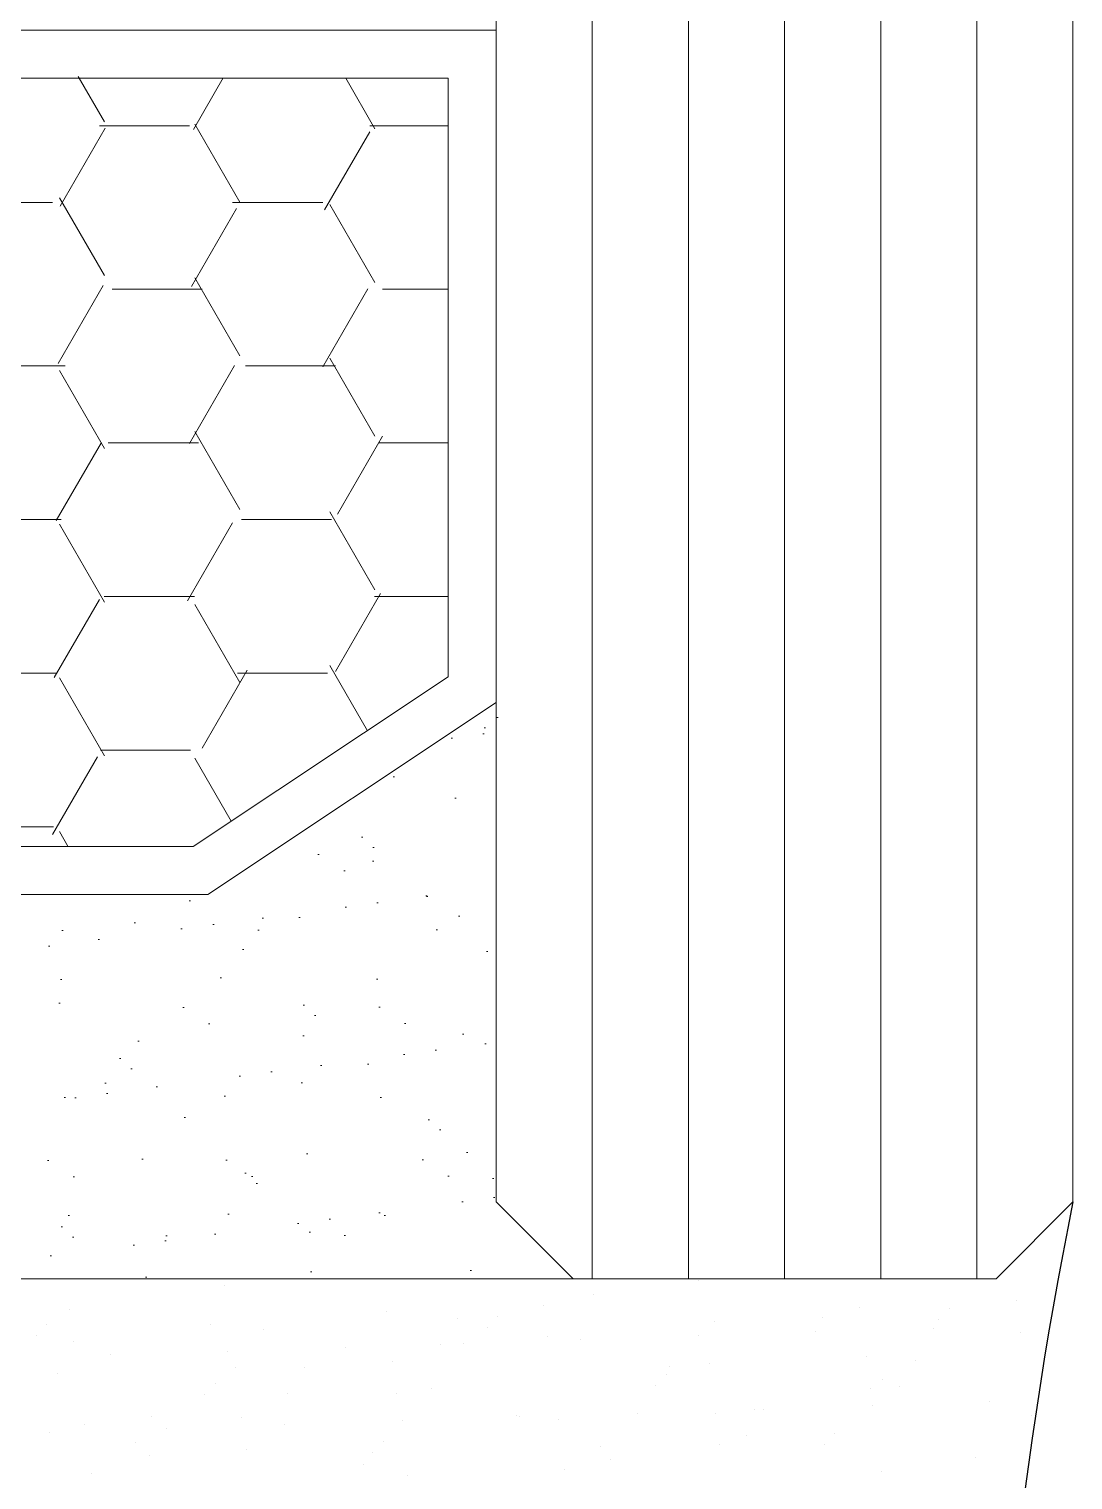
# Model space of a CAD drawing. Header units: millimetres. Extents: x 182 to 305, y 81 to 164.
# Drawn here: x 261.21183 to 261.22269, y 108.83567 to 108.85077 of the extents above; entities that cross this region are included whole.
import ezdxf

# ---------------------------------------------------------------- set-up
doc = ezdxf.new("R2010")
doc.units = ezdxf.units.MM
doc.layers.add('Cascio-Silicona', color=7, linetype='Continuous')
doc.layers.add('Cascio-vidrio', color=7, linetype='Continuous', lineweight=9)
pattern_1 = [(37.5, (260.9542232473177, 108.5426177888876), (-3.99971169142e-05, 0.0012234209744477), [0, -0.0009651115535662, 0, -0.0010794010796464, 0, -0.0010317804437796]), (7.499999999999977, (260.9542232473177, 108.5426177888876), (0.0011237052272935, 0.0017918985351346), [0, -0.0005206522854765, 0, -0.0008698702818327, 0, -0.0003333444510673]), (327.4999999999999, (260.9534422688885, 108.5426177888876), (0.0019772997184592, 3.5926324541e-06), [0, -0.0003174709057784, 0, -0.0011428952608021, 0, -0.0014921132571582]), (317.5, (260.9534422688885, 108.5426177888876), (0.0019087162092857, 0.0005572722376301), [0, -0.0001587354528892, 0, -0.0007492313376369, 0, -0.0008571714456015])]
pattern_2 = [(360, (262.442974889811, 116.7885657495935), (0.0014061211377978, -0.0008118244138732), [0.0009374140918652, -0.0018748281837304]), (240, (262.442974889811, 116.7885657495935), (-0.0014061211347255, -0.0008118244191946), [0.0009374140918652, -0.0018748281837304]), (300, (262.442974889811, 116.7885657495935), (3.0723e-12, -0.0016236488330678), [-0.0018748281837304, 0.0009374140918652])]

msp = doc.modelspace()

# ---------------------------------------------------------------- hatches: boundary and pattern name
at = {"layer": 'Cascio-vidrio', "lineweight": 5}
h = msp.add_hatch(dxfattribs=at)
h.set_pattern_fill('HONEY', color=252, scale=0.007499, angle=180, style=0)
h.set_pattern_definition(pattern_2)
h.paths.add_polyline_path([(261.2078465539525, 108.8422626348329), (261.21354325625, 108.8422626348329), (261.2161944011168, 108.8440300647635), (261.2161944011168, 108.8502619017672), (261.2051954091003, 108.8502619017672), (261.2051954091003, 108.8440300647635)])
h = msp.add_hatch(dxfattribs=at)
h.set_pattern_fill('HONEY', color=252, scale=0.007499, angle=180, style=0)
h.set_pattern_definition(pattern_2)
h.paths.add_polyline_path([(261.2078465539525, 108.8422626348329), (261.21354325625, 108.8422626348329), (261.2161944011168, 108.8440300647635), (261.2161944011168, 108.8502619017672), (261.2051954091003, 108.8502619017672), (261.2051954091003, 108.8440300647635)])
h = msp.add_hatch(dxfattribs=at)
h.set_pattern_fill('AR-SAND', color=252, scale=2.5e-05, angle=180, style=0)
h.set_pattern_definition(pattern_1)
h.paths.add_polyline_path([(261.2166943552875, 108.8437624973885), (261.2166943552875, 108.837763047195), (261.2046954549151, 108.837763047195), (261.2046954549151, 108.8437624973885), (261.2076951800118, 108.8417626806477), (261.2136946302053, 108.8417626806477)])
h = msp.add_hatch(dxfattribs=at)
h.set_pattern_fill('AR-SAND', color=252, scale=2.5e-05, angle=180, style=0)
h.set_pattern_definition(pattern_1)
h.paths.add_polyline_path([(261.2166943552875, 108.8437624973885), (261.2166943552875, 108.837763047195), (261.2046954549151, 108.837763047195), (261.2046954549151, 108.8437624973885), (261.2076951800118, 108.8417626806477), (261.2136946302053, 108.8417626806477)])

# ---------------------------------------------------------------- linework, layer by layer
at = {"layer": 'Cascio-Silicona', "color": 252, "linetype": 'Continuous', "ltscale": 0.8}
for p, q in [((261.213868, 108.837696, -1322.203034), (261.213868, 108.837696, -1322.203034)), ((261.213868, 108.837696, -1322.203034), (261.213868, 108.837696, -1322.203034)), ((261.218794, 108.837743, -1322.203034), (261.218794, 108.837743, -1322.203034)), ((261.218794, 108.837743, -1322.203034), (261.218794, 108.837743, -1322.203034)), ((261.217707, 108.837595, -1322.203034), (261.217707, 108.837595, -1322.203034)), ((261.217707, 108.837595, -1322.203034), (261.217707, 108.837595, -1322.203034)), ((261.212257, 108.837441, -1322.203034), (261.212257, 108.837441, -1322.203034)), ((261.212257, 108.837441, -1322.203034), (261.212257, 108.837441, -1322.203034)), ((261.215548, 108.837419, -1322.203034), (261.215548, 108.837419, -1322.203034)), ((261.215548, 108.837419, -1322.203034), (261.215548, 108.837419, -1322.203034)), ((261.217183, 108.837488, -1322.203034), (261.217183, 108.837488, -1322.203034)), ((261.217183, 108.837488, -1322.203034), (261.217183, 108.837488, -1322.203034)), ((261.220475, 108.837466, -1322.203034), (261.220475, 108.837466, -1322.203034)), ((261.220475, 108.837466, -1322.203034), (261.220475, 108.837466, -1322.203034)), ((261.221405, 108.837458, -1322.203034), (261.221405, 108.837458, -1322.203034)), ((261.221405, 108.837458, -1322.203034), (261.221405, 108.837458, -1322.203034)), ((261.22211, 108.837535, -1322.203034), (261.22211, 108.837535, -1322.203034)), ((261.22211, 108.837535, -1322.203034), (261.22211, 108.837535, -1322.203034)), ((261.21202, 108.837285, -1322.203034), (261.21202, 108.837285, -1322.203034)), ((261.21202, 108.837285, -1322.203034), (261.21202, 108.837285, -1322.203034)), ((261.213721, 108.837289, -1322.203034), (261.213721, 108.837289, -1322.203034)), ((261.213721, 108.837289, -1322.203034), (261.213721, 108.837289, -1322.203034)), ((261.216287, 108.83735, -1322.203034), (261.216287, 108.83735, -1322.203034)), ((261.216287, 108.83735, -1322.203034), (261.216287, 108.83735, -1322.203034)), ((261.216605, 108.837254, -1322.203034), (261.216605, 108.837254, -1322.203034)), ((261.216605, 108.837254, -1322.203034), (261.216605, 108.837254, -1322.203034)), ((261.216712, 108.837371, -1322.203034), (261.216712, 108.837371, -1322.203034)), ((261.216712, 108.837371, -1322.203034), (261.216712, 108.837371, -1322.203034)), ((261.218968, 108.837316, -1322.203034), (261.218968, 108.837316, -1322.203034)), ((261.218968, 108.837316, -1322.203034), (261.218968, 108.837316, -1322.203034)), ((261.220085, 108.837363, -1322.203034), (261.220085, 108.837363, -1322.203034)), ((261.220085, 108.837363, -1322.203034), (261.220085, 108.837363, -1322.203034)), ((261.221244, 108.83725, -1322.203034), (261.221244, 108.83725, -1322.203034)), ((261.221244, 108.83725, -1322.203034), (261.221244, 108.83725, -1322.203034)), ((261.221297, 108.837341, -1322.203034), (261.221297, 108.837341, -1322.203034)), ((261.221297, 108.837341, -1322.203034), (261.221297, 108.837341, -1322.203034)), ((261.211912, 108.837168, -1322.203034), (261.211912, 108.837168, -1322.203034)), ((261.211912, 108.837168, -1322.203034), (261.211912, 108.837168, -1322.203034)), ((261.212301, 108.837111, -1322.203034), (261.212301, 108.837111, -1322.203034)), ((261.212301, 108.837111, -1322.203034), (261.212301, 108.837111, -1322.203034)), ((261.214276, 108.83723, -1322.203034), (261.214276, 108.83723, -1322.203034)), ((261.214276, 108.83723, -1322.203034), (261.214276, 108.83723, -1322.203034)), ((261.217227, 108.837158, -1322.203034), (261.217227, 108.837158, -1322.203034)), ((261.217227, 108.837158, -1322.203034), (261.217227, 108.837158, -1322.203034)), ((261.217573, 108.83713, -1322.203034), (261.217573, 108.83713, -1322.203034)), ((261.217573, 108.83713, -1322.203034), (261.217573, 108.83713, -1322.203034)), ((261.218797, 108.83717, -1322.203034), (261.218797, 108.83717, -1322.203034)), ((261.218797, 108.83717, -1322.203034), (261.218797, 108.83717, -1322.203034)), ((261.22002, 108.83721, -1322.203034), (261.22002, 108.83721, -1322.203034)), ((261.22002, 108.83721, -1322.203034), (261.22002, 108.83721, -1322.203034)), ((261.222153, 108.837205, -1322.203034), (261.222153, 108.837205, -1322.203034)), ((261.222153, 108.837205, -1322.203034), (261.222153, 108.837205, -1322.203034)), ((261.212679, 108.83697, -1322.203034), (261.212679, 108.83697, -1322.203034)), ((261.212679, 108.83697, -1322.203034), (261.212679, 108.83697, -1322.203034)), ((261.213902, 108.83701, -1322.203034), (261.213902, 108.83701, -1322.203034)), ((261.213902, 108.83701, -1322.203034), (261.213902, 108.83701, -1322.203034)), ((261.215126, 108.83705, -1322.203034), (261.215126, 108.83705, -1322.203034)), ((261.215126, 108.83705, -1322.203034), (261.215126, 108.83705, -1322.203034)), ((261.216117, 108.837083, -1322.203034), (261.216117, 108.837083, -1322.203034)), ((261.216117, 108.837083, -1322.203034), (261.216117, 108.837083, -1322.203034)), ((261.216349, 108.83709, -1322.203034), (261.216349, 108.83709, -1322.203034)), ((261.216349, 108.83709, -1322.203034), (261.216349, 108.83709, -1322.203034)), ((261.220543, 108.83695, -1322.203034), (261.220543, 108.83695, -1322.203034)), ((261.220543, 108.83695, -1322.203034), (261.220543, 108.83695, -1322.203034)), ((261.213981, 108.836834, -1322.203034), (261.213981, 108.836834, -1322.203034)), ((261.213981, 108.836834, -1322.203034), (261.213981, 108.836834, -1322.203034)), ((261.214697, 108.836838, -1322.203034), (261.214697, 108.836838, -1322.203034)), ((261.214697, 108.836838, -1322.203034), (261.214697, 108.836838, -1322.203034)), ((261.215616, 108.836903, -1322.203034), (261.215616, 108.836903, -1322.203034)), ((261.215616, 108.836903, -1322.203034), (261.215616, 108.836903, -1322.203034)), ((261.218495, 108.83685, -1322.203034), (261.218495, 108.83685, -1322.203034)), ((261.218495, 108.83685, -1322.203034), (261.218495, 108.83685, -1322.203034)), ((261.218908, 108.836881, -1322.203034), (261.218908, 108.836881, -1322.203034)), ((261.218908, 108.836881, -1322.203034), (261.218908, 108.836881, -1322.203034)), ((261.221061, 108.836911, -1322.203034), (261.221061, 108.836911, -1322.203034)), ((261.221061, 108.836911, -1322.203034), (261.221061, 108.836911, -1322.203034)), ((261.212131, 108.836776, -1322.203034), (261.212131, 108.836776, -1322.203034)), ((261.212131, 108.836776, -1322.203034), (261.212131, 108.836776, -1322.203034)), ((261.21377, 108.836677, -1322.203034), (261.21377, 108.836677, -1322.203034)), ((261.21377, 108.836677, -1322.203034), (261.21377, 108.836677, -1322.203034)), ((261.218355, 108.836647, -1322.203034), (261.218355, 108.836647, -1322.203034)), ((261.218355, 108.836647, -1322.203034), (261.218355, 108.836647, -1322.203034)), ((261.218462, 108.836764, -1322.203034), (261.218462, 108.836764, -1322.203034)), ((261.218462, 108.836764, -1322.203034), (261.218462, 108.836764, -1322.203034)), ((261.220718, 108.836709, -1322.203034), (261.220718, 108.836709, -1322.203034)), ((261.220718, 108.836709, -1322.203034), (261.220718, 108.836709, -1322.203034)), ((261.220891, 108.836644, -1322.203034), (261.220891, 108.836644, -1322.203034)), ((261.220891, 108.836644, -1322.203034), (261.220891, 108.836644, -1322.203034)), ((261.213662, 108.83656, -1322.203034), (261.213662, 108.83656, -1322.203034)), ((261.213662, 108.83656, -1322.203034), (261.213662, 108.83656, -1322.203034)), ((261.214527, 108.83657, -1322.203034), (261.214527, 108.83657, -1322.203034)), ((261.214527, 108.83657, -1322.203034), (261.214527, 108.83657, -1322.203034)), ((261.21566, 108.836572, -1322.203034), (261.21566, 108.836572, -1322.203034)), ((261.21566, 108.836572, -1322.203034), (261.21566, 108.836572, -1322.203034)), ((261.216026, 108.836622, -1322.203034), (261.216026, 108.836622, -1322.203034)), ((261.216026, 108.836622, -1322.203034), (261.216026, 108.836622, -1322.203034)), ((261.220586, 108.836619, -1322.203034), (261.220586, 108.836619, -1322.203034)), ((261.220586, 108.836619, -1322.203034), (261.220586, 108.836619, -1322.203034)), ((261.216905, 108.836337, -1322.203034), (261.216905, 108.836337, -1322.203034)), ((261.216905, 108.836337, -1322.203034), (261.216905, 108.836337, -1322.203034)), ((261.218161, 108.836364, -1322.203034), (261.218161, 108.836364, -1322.203034)), ((261.218161, 108.836364, -1322.203034), (261.218161, 108.836364, -1322.203034)), ((261.218976, 108.836365, -1322.203034), (261.218976, 108.836365, -1322.203034)), ((261.218976, 108.836365, -1322.203034), (261.218976, 108.836365, -1322.203034)), ((261.219384, 108.836404, -1322.203034), (261.219384, 108.836404, -1322.203034)), ((261.219384, 108.836404, -1322.203034), (261.219384, 108.836404, -1322.203034)), ((261.219471, 108.836399, -1322.203034), (261.219471, 108.836399, -1322.203034)), ((261.219471, 108.836399, -1322.203034), (261.219471, 108.836399, -1322.203034)), ((261.220608, 108.836444, -1322.203034), (261.220608, 108.836444, -1322.203034)), ((261.220608, 108.836444, -1322.203034), (261.220608, 108.836444, -1322.203034)), ((261.221831, 108.836484, -1322.203034), (261.221831, 108.836484, -1322.203034)), ((261.221831, 108.836484, -1322.203034), (261.221831, 108.836484, -1322.203034)), ((261.222267, 108.836342, -1322.203034), (261.222267, 108.836342, -1322.203034)), ((261.222267, 108.836342, -1322.203034), (261.222267, 108.836342, -1322.203034)), ((261.212414, 108.836248, -1322.203034), (261.212414, 108.836248, -1322.203034)), ((261.212414, 108.836248, -1322.203034), (261.212414, 108.836248, -1322.203034)), ((261.213107, 108.836325, -1322.203034), (261.213107, 108.836325, -1322.203034)), ((261.213107, 108.836325, -1322.203034), (261.213107, 108.836325, -1322.203034)), ((261.213266, 108.836204, -1322.203034), (261.213266, 108.836204, -1322.203034)), ((261.213266, 108.836204, -1322.203034), (261.213266, 108.836204, -1322.203034)), ((261.214049, 108.836317, -1322.203034), (261.214049, 108.836317, -1322.203034)), ((261.214049, 108.836317, -1322.203034), (261.214049, 108.836317, -1322.203034)), ((261.21449, 108.836244, -1322.203034), (261.21449, 108.836244, -1322.203034)), ((261.21449, 108.836244, -1322.203034), (261.21449, 108.836244, -1322.203034)), ((261.215714, 108.836284, -1322.203034), (261.215714, 108.836284, -1322.203034)), ((261.215714, 108.836284, -1322.203034), (261.215714, 108.836284, -1322.203034)), ((261.216937, 108.836324, -1322.203034), (261.216937, 108.836324, -1322.203034)), ((261.216937, 108.836324, -1322.203034), (261.216937, 108.836324, -1322.203034)), ((261.217341, 108.836295, -1322.203034), (261.217341, 108.836295, -1322.203034)), ((261.217341, 108.836295, -1322.203034), (261.217341, 108.836295, -1322.203034)), ((261.212043, 108.836164, -1322.203034), (261.212043, 108.836164, -1322.203034)), ((261.212043, 108.836164, -1322.203034), (261.212043, 108.836164, -1322.203034)), ((261.212937, 108.836057, -1322.203034), (261.212937, 108.836057, -1322.203034)), ((261.212937, 108.836057, -1322.203034), (261.212937, 108.836057, -1322.203034)), ((261.21552, 108.83607, -1322.203034), (261.21552, 108.83607, -1322.203034)), ((261.21552, 108.83607, -1322.203034), (261.21552, 108.83607, -1322.203034)), ((261.219019, 108.836034, -1322.203034), (261.219019, 108.836034, -1322.203034)), ((261.219019, 108.836034, -1322.203034), (261.219019, 108.836034, -1322.203034)), ((261.219301, 108.836131, -1322.203034), (261.219301, 108.836131, -1322.203034)), ((261.219301, 108.836131, -1322.203034), (261.219301, 108.836131, -1322.203034)), ((261.220105, 108.83604, -1322.203034), (261.220105, 108.83604, -1322.203034)), ((261.220105, 108.83604, -1322.203034), (261.220105, 108.83604, -1322.203034)), ((261.220212, 108.836157, -1322.203034), (261.220212, 108.836157, -1322.203034)), ((261.220212, 108.836157, -1322.203034), (261.220212, 108.836157, -1322.203034)), ((261.213083, 108.835928, -1322.203034), (261.213083, 108.835928, -1322.203034)), ((261.213083, 108.835928, -1322.203034), (261.213083, 108.835928, -1322.203034)), ((261.214093, 108.835987, -1322.203034), (261.214093, 108.835987, -1322.203034)), ((261.214093, 108.835987, -1322.203034), (261.214093, 108.835987, -1322.203034)), ((261.215412, 108.835953, -1322.203034), (261.215412, 108.835953, -1322.203034)), ((261.215412, 108.835953, -1322.203034), (261.215412, 108.835953, -1322.203034)), ((261.217776, 108.836015, -1322.203034), (261.217776, 108.836015, -1322.203034)), ((261.217776, 108.836015, -1322.203034), (261.217776, 108.836015, -1322.203034)), ((261.217881, 108.835886, -1322.203034), (261.217881, 108.835886, -1322.203034)), ((261.217881, 108.835886, -1322.203034), (261.217881, 108.835886, -1322.203034)), ((261.221679, 108.835898, -1322.203034), (261.221679, 108.835898, -1322.203034)), ((261.221679, 108.835898, -1322.203034), (261.221679, 108.835898, -1322.203034)), ((261.212482, 108.835732, -1322.203034), (261.212482, 108.835732, -1322.203034)), ((261.212482, 108.835732, -1322.203034), (261.212482, 108.835732, -1322.203034)), ((261.215315, 108.835824, -1322.203034), (261.215315, 108.835824, -1322.203034)), ((261.215315, 108.835824, -1322.203034), (261.215315, 108.835824, -1322.203034)), ((261.217408, 108.835779, -1322.203034), (261.217408, 108.835779, -1322.203034)), ((261.217408, 108.835779, -1322.203034), (261.217408, 108.835779, -1322.203034)), ((261.2207, 108.835757, -1322.203034), (261.2207, 108.835757, -1322.203034)), ((261.2207, 108.835757, -1322.203034), (261.2207, 108.835757, -1322.203034)), ((261.215774, 108.83571, -1322.203034), (261.215774, 108.83571, -1322.203034)), ((261.215774, 108.83571, -1322.203034), (261.215774, 108.83571, -1322.203034))]:
    msp.add_line(p, q, dxfattribs=at)
at = {"layer": 'Cascio-Silicona', "color": 252, "ltscale": 0.8}
msp.add_arc((261.266329, 108.829765, -1322.203034), 0.0445129259161248, 168.600197, 191.401807, dxfattribs=at)
msp.add_arc((261.266329, 108.829765, -1322.203034), 0.0445129259161248, 168.600197, 191.401807, dxfattribs=at)
at = {"layer": 'Cascio-vidrio', "color": 252, "ltscale": 0.8}
for p, q in [((261.217694, 108.935075, -1322.203034), (261.217694, 108.837763, -1322.203034)), ((261.217694, 108.935075, -1322.203034), (261.217694, 108.837763, -1322.203034)), ((261.218694, 108.935075, -1322.203034), (261.218694, 108.837763, -1322.203034)), ((261.218694, 108.935075, -1322.203034), (261.218694, 108.837763, -1322.203034)), ((261.219694, 108.935075, -1322.203034), (261.219694, 108.837763, -1322.203034)), ((261.219694, 108.935075, -1322.203034), (261.219694, 108.837763, -1322.203034)), ((261.220694, 108.935075, -1322.203034), (261.220694, 108.837763, -1322.203034)), ((261.220694, 108.935075, -1322.203034), (261.220694, 108.837763, -1322.203034)), ((261.221694, 108.935075, -1322.203034), (261.221694, 108.837763, -1322.203034)), ((261.221694, 108.935075, -1322.203034), (261.221694, 108.837763, -1322.203034))]:
    msp.add_line(p, q, dxfattribs=at)
at = {"layer": 'Cascio-vidrio', "color": 252, "lineweight": 13}
for p, q in [((261.204695, 108.850762, -1322.203034), (261.216694, 108.850762, -1322.203034)), ((261.204695, 108.850762, -1322.203034), (261.216694, 108.850762, -1322.203034)), ((261.216694, 108.850762, -1322.203034), (261.216694, 108.843762, -1322.203034)), ((261.216694, 108.850762, -1322.203034), (261.216694, 108.843762, -1322.203034)), ((261.205195, 108.850262, -1322.203034), (261.216194, 108.850262, -1322.203034)), ((261.205195, 108.850262, -1322.203034), (261.216194, 108.850262, -1322.203034)), ((261.216194, 108.850262, -1322.203034), (261.216194, 108.84403, -1322.203034)), ((261.216194, 108.850262, -1322.203034), (261.216194, 108.84403, -1322.203034)), ((261.213543, 108.842263, -1322.203034), (261.216194, 108.84403, -1322.203034)), ((261.213543, 108.842263, -1322.203034), (261.216194, 108.84403, -1322.203034)), ((261.213695, 108.841763, -1322.203034), (261.216694, 108.843762, -1322.203034)), ((261.213695, 108.841763, -1322.203034), (261.216694, 108.843762, -1322.203034)), ((261.213543, 108.842263, -1322.203034), (261.207847, 108.842263, -1322.203034)), ((261.213543, 108.842263, -1322.203034), (261.207847, 108.842263, -1322.203034)), ((261.213695, 108.841763, -1322.203034), (261.207695, 108.841763, -1322.203034)), ((261.213695, 108.841763, -1322.203034), (261.207695, 108.841763, -1322.203034))]:
    msp.add_line(p, q, dxfattribs=at)
at = {"layer": 'Cascio-vidrio', "color": 252, "lineweight": 5}
msp.add_line((261.203696, 108.837763, -1322.203034), (261.217494, 108.837763, -1322.203034), dxfattribs=at)
msp.add_line((261.203696, 108.837763, -1322.203034), (261.217494, 108.837763, -1322.203034), dxfattribs=at)
at = {"layer": 'Cascio-vidrio', "color": 252, "ltscale": 0.8, "elevation": -1322.203034}
msp.add_lwpolyline([(261.222694, 108.935075), (261.222694, 108.838563), (261.221894, 108.837763), (261.217494, 108.837763), (261.216694, 108.838563), (261.216694, 108.935075)], dxfattribs=at)
msp.add_lwpolyline([(261.222694, 108.935075), (261.222694, 108.838563), (261.221894, 108.837763), (261.217494, 108.837763), (261.216694, 108.838563), (261.216694, 108.935075)], dxfattribs=at)

doc.saveas('drawing.dxf')
